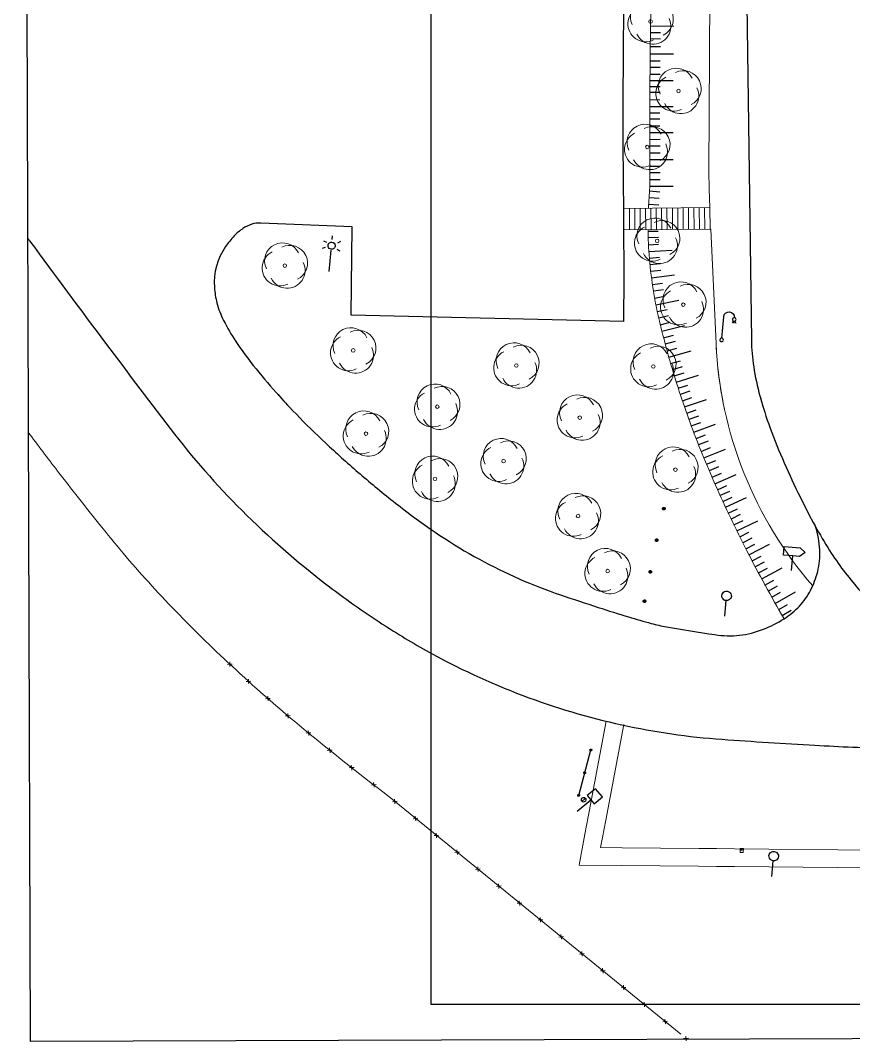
# Model space of a CAD drawing. Extents: x 996 to 1166918, y 537 to 295728.
# Drawn here: x 996.1 to 1042.6, y 569.7 to 626.7 of the extents above; entities that cross this region are included whole.
import ezdxf

# ---------------------------------------------------------------- set-up
doc = ezdxf.new("R2010")
doc.units = 0
doc.header["$MEASUREMENT"] = 0
doc.linetypes.add('CONTINU', pattern=[0])
doc.layers.get('0').update_dxf_attribs({"linetype": 'CONTINUOUS', "lineweight": 0})
doc.layers.get('DEFPOINTS').update_dxf_attribs({"color": 6, "linetype": 'CONTINUOUS'})
for name, color, linetype in [('BORDURE', 7, 'CONTINU'), ('BORNES', 7, 'CONTINUOUS'), ('EP', 4, 'CONTINUOUS'), ('PANNEAUX', 7, 'CONTINUOUS'), ('TALUS', 7, 'CONTINU')]:
    doc.layers.add(name, color=color, linetype=linetype)
doc.layers.add('CF-TOPO-VEGETATION', color=94, linetype='CONTINUOUS', lineweight=0)
doc.layers.add('DIVERS', color=7, linetype='CONTINU', lineweight=5)
doc.layers.add('Fenêtre flottante', color=7, linetype='CONTINUOUS', plot=False)

# ---------------------------------------------------------------- blocks, each defined once
blk = doc.blocks.new('BL55', base_point=(1.5, 1))
blk.add_lwpolyline([(1.5, 0.5625, 0.41421356), (1.4375, 0.5, 0.41421356), (1.5, 0.4375, 0.41421356), (1.5625, 0.5, 0.41421356), (1.5, 0.5625), (1.5, 1.3125, -0.41421356), (1.6875, 1.5, -0.41421356), (1.875, 1.3125, 0.41421356), (1.8125, 1.25, 0.41421356), (1.875, 1.1875, 0.41421356), (1.9375, 1.25, 0.41421356), (1.875, 1.3125)], format="xyb")
for points in [[(1.84375, 1.1875), (1.8125, 1.125)], [(1.875, 1.1875), (1.875, 1.125)], [(1.90625, 1.1875), (1.9375, 1.125)]]:
    blk.add_lwpolyline(points)
blk = doc.blocks.new('BL95', base_point=(2, 1))
blk.add_lwpolyline([(2, 0.5), (2, 1.5)])
blk = doc.blocks.new('BL29', base_point=(1.5, 1))
blk.add_lwpolyline([(1, 1, -0.12745819), (1.078125, 1.265625, -0.18065954), (1.328125, 1.46875, -0.17617498), (1.671875, 1.46875, -0.18065954), (1.921875, 1.265625, -0.28835559), (1.921875, 0.734375, -0.18065954), (1.671875, 0.53125, -0.17617498), (1.328125, 0.53125, -0.18065954), (1.078125, 0.734375, -0.12745819), (1, 1)], format="xyb")
blk = doc.blocks.new('BL130', base_point=(1.5, 1))
for points in [[(1.0625, 1.21875), (1.21875, 1.15625)], [(1.5, 1.3125), (1.5, 1.5)], [(1.9375, 1.25), (1.78125, 1.15625)], [(1.1875, 0.875), (1.03125, 0.8125)], [(1.78125, 0.84375), (1.9375, 0.78125)]]:
    blk.add_lwpolyline(points)
blk = doc.blocks.new('BL69', base_point=(1.5, 1))
blk.add_lwpolyline([(1.5, 0.5), (1.5, 1.125), (1.0625, 1.125), (1.0625, 1.5), (1.8125, 1.5), (2.0625, 1.3125), (1.8125, 1.125), (1.5, 1.125)])
blk = doc.blocks.new('BL49', base_point=(1.5, 1))
blk.add_lwpolyline([(1.5, 0.5), (1.5, 1.125, -1.008035), (1.5, 1.5, -1.008035), (1.5, 1.125)], format="xyb")
blk = doc.blocks.new('BL27', base_point=(1.5, 1))
blk.add_lwpolyline([(1, 1, -0.12745819), (1.078125, 1.265625, -0.18065954), (1.328125, 1.46875, -0.17617498), (1.671875, 1.46875, -0.18065954), (1.921875, 1.265625, -0.28835559), (1.921875, 0.734375, -0.18065954), (1.671875, 0.53125, -0.17617498), (1.328125, 0.53125, -0.18065954), (1.078125, 0.734375, -0.12745819), (1, 1)], format="xyb")
blk.add_lwpolyline([(1.1875, 0.6875), (1.8125, 1.3125)])
blk = doc.blocks.new('BL48', base_point=(1.5, 1))
blk.add_lwpolyline([(1.5, 0.5), (1.5, 1.125), (1.6875, 1.125), (1.6875, 1.5), (1.3125, 1.5), (1.3125, 1.125), (1.5, 1.125)])
blk = doc.blocks.new('BL78', base_point=(1.5, 1))
for points in [[(1.5, 0.5), (1, 0.5), (1, 1.5), (2, 1.5), (2, 0.5), (1.5, 0.5)], [(1.34375, 0.5), (1.34375, 1)], [(1.65625, 1), (1.65625, 0.5)]]:
    blk.add_lwpolyline(points)
blk = doc.blocks.new('cf30arbre20')
blk.add_circle((0, 0), 0.1)
for centre, start, end in [((0, 0.3), 0, 180), ((-0.3, 0), 90, 270), ((0.3, 0), 270, 90), ((0, -0.3), 180, 0)]:
    blk.add_arc(centre, 1, start, end)

msp = doc.modelspace()

# ---------------------------------------------------------------- linework, layer by layer
at = {"layer": 'BORDURE'}
for points in [[(1029.795, 609.907), (1029.818, 612.398), (1029.768, 618.44, -0.003045), (1029.763, 622.957, -0.001654), (1029.809, 629.041, 0.001229), (1029.845, 633.924, 0.00046), (1029.88, 641.704, 0.000389), (1029.948, 665.959), (1029.965, 666.968), (1029.994, 681.39), (1030.063, 697.333), (1029.037, 706.817, 0.044696), (1028.916, 707.402, 0.032605), (1028.672, 708.059, 0.023989), (1028.304, 708.787, 0.01809), (1027.812, 709.587, 0.014026), (1027.197, 710.459, 0.011094), (1026.459, 711.402, -0.003214), (1024.951, 713.277, -0.001551), (1022.83, 715.962, -0.001518), (1016.743, 723.767)], [(1029.795, 609.907), (1029.818, 612.398), (1029.768, 618.44, -0.003045), (1029.763, 622.957, -0.001654), (1029.809, 629.041, 0.001229), (1029.845, 633.924, 0.00046), (1029.88, 641.704, 0.000389), (1029.948, 665.959), (1029.965, 666.968), (1029.994, 681.39), (1030.063, 697.333), (1029.037, 706.817, 0.044696), (1028.916, 707.402, 0.032605), (1028.672, 708.059, 0.023989), (1028.304, 708.787, 0.01809), (1027.812, 709.587, 0.014026), (1027.197, 710.459, 0.011094), (1026.459, 711.402, -0.003214), (1024.951, 713.277, -0.001551), (1022.83, 715.962, -0.001518), (1016.743, 723.767)], [(1036.653, 628.983), (1036.917, 608.864, 0.034657), (1037.046, 607.379, 0.027465), (1037.395, 605.74, 0.021806), (1037.965, 603.947, 0.017481), (1038.754, 602.001, 0.009225), (1039.636, 600.108, 0.011904), (1040.481, 598.475, 0.015874), (1041.29, 597.103, 0.022049), (1042.062, 595.991, 0.021672), (1043.787, 593.948, 0.016245), (1045.949, 591.746, 0.033742), (1048.576, 589.559, 0.028748), (1051.697, 587.562, 0.07511), (1058.724, 584.857, 0.008341), (1060.462, 584.504, 0.010579), (1062.017, 584.249, 0.013799), (1063.388, 584.091, 0.018621), (1064.575, 584.031), (1078.799, 583.882, -0.000316), (1086.18, 583.799, 0.000781), (1098.39, 583.681, -0.000959), (1114.338, 583.512, 0.000319), (1132.761, 583.296)], [(1036.653, 628.983), (1036.917, 608.864, 0.034657), (1037.046, 607.379, 0.027465), (1037.395, 605.74, 0.008609), (1037.601, 605.026, 0.008609)], [(1029.795, 609.907), (1014.567, 610.256), (1014.614, 615.193), (1009.508, 615.407, 0.085503), (1009.004, 615.341, 0.073225), (1008.509, 615.1, 0.054777), (1008.024, 614.683, 0.038764), (1007.549, 614.091, 0.172439), (1006.921, 611.808, 0.046382), (1007.06, 610.939, 0.052051), (1007.436, 609.955, 0.032058), (1008.114, 608.792, 0.021013), (1009.093, 607.451, 0.014645), (1010.372, 605.933, 0.013217), (1011.886, 604.323, 0.011865), (1013.565, 602.706, 0.010695), (1015.409, 601.084, 0.009637), (1017.42, 599.456, 0.040485), (1021.723, 596.617, 0.04378), (1026.255, 594.625, 0.00309), (1028.367, 593.925, 0.004879), (1030.058, 593.394, 0.008963), (1031.327, 593.031, 0.021454), (1032.173, 592.837, 0.005764), (1034.875, 592.402, 0.135633), (1037.593, 592.706, 0.047337), (1038.741, 593.288, 0.062387), (1039.606, 593.999, 0.066904), (1040.221, 594.87, 0.059193), (1040.622, 595.932, 0.074138), (1040.738, 597.14, 0.062155), (1040.5, 598.446)], [(1029.795, 609.907), (1014.567, 610.256), (1014.614, 615.193), (1009.508, 615.407, 0.085503), (1009.004, 615.341, 0.073225), (1008.509, 615.1, 0.054777), (1008.024, 614.683, 0.038764), (1007.549, 614.091, 0.172439), (1006.921, 611.808, 0.046382), (1007.06, 610.939, 0.052051), (1007.436, 609.955, 0.032058), (1008.114, 608.792, 0.021013), (1009.093, 607.451, 0.014645), (1010.372, 605.933, 0.007361), (1011.205, 605.026, 0.007361)], [(996.508, 614.534, 0.000079), (996.6, 614.408, 0.002545), (1000.84, 608.692, 0.00317), (1004.698, 603.612, 0.034624), (1008.737, 599.066, 0.032178), (1013.519, 594.953, 0.016693), (1016.116, 593.12, 0.017696), (1018.754, 591.517, 0.038005), (1024.153, 589.004, 0.03538), (1029.677, 587.365, 0.036573), (1035.283, 586.553, 0.003896), (1040.462, 586.224, 0.005831), (1044.704, 586.034), (1050.391, 585.854, -0.005511), (1056.02, 585.614)]]:
    msp.add_lwpolyline(points, format="xyb", dxfattribs=at)
at = {"layer": 'BORNES'}
for points in [[(1031.993, 599.506), (1031.999, 599.509), (1032.011, 599.513), (1032.017, 599.513), (1032.023, 599.514), (1032.035, 599.513), (1032.041, 599.512), (1032.047, 599.51), (1032.058, 599.505), (1032.063, 599.502), (1032.068, 599.498), (1032.077, 599.49), (1032.081, 599.485), (1032.084, 599.48), (1032.09, 599.469), (1032.092, 599.463), (1032.093, 599.457), (1032.095, 599.445), (1032.094, 599.439), (1032.094, 599.433), (1032.091, 599.421), (1032.088, 599.415), (1032.086, 599.41), (1032.079, 599.4), (1032.075, 599.395), (1032.071, 599.391), (1032.061, 599.384), (1032.055, 599.381), (1032.05, 599.378), (1032.038, 599.375), (1032.032, 599.374), (1032.026, 599.373), (1032.014, 599.374), (1032.008, 599.376), (1032.002, 599.377), (1031.99, 599.382), (1031.985, 599.386), (1031.98, 599.389), (1031.971, 599.397), (1031.968, 599.402), (1031.964, 599.407), (1031.959, 599.418), (1031.957, 599.424), (1031.955, 599.43), (1031.954, 599.442), (1031.954, 599.448), (1031.955, 599.454), (1031.958, 599.466), (1031.96, 599.472), (1031.963, 599.477), (1031.97, 599.488), (1031.974, 599.492), (1031.978, 599.497), (1031.988, 599.504), (1031.993, 599.506)], [(1031.954, 599.444), (1031.981, 599.388)], [(1032.011, 599.375), (1031.962, 599.476)], [(1031.976, 599.494), (1032.035, 599.374)], [(1032.055, 599.381), (1031.993, 599.506)], [(1032.014, 599.513), (1032.073, 599.393)], [(1032.087, 599.412), (1032.037, 599.512)], [(1032.067, 599.499), (1032.094, 599.444)], [(1031.592, 597.745), (1031.598, 597.748), (1031.61, 597.751), (1031.616, 597.752), (1031.622, 597.752), (1031.634, 597.751), (1031.64, 597.75), (1031.646, 597.748), (1031.657, 597.744), (1031.662, 597.74), (1031.667, 597.737), (1031.676, 597.728), (1031.68, 597.723), (1031.683, 597.718), (1031.689, 597.707), (1031.691, 597.701), (1031.692, 597.695), (1031.694, 597.683), (1031.693, 597.677), (1031.693, 597.671), (1031.69, 597.659), (1031.687, 597.654), (1031.685, 597.648), (1031.678, 597.638), (1031.674, 597.633), (1031.669, 597.629), (1031.66, 597.622), (1031.654, 597.619), (1031.649, 597.616), (1031.637, 597.613), (1031.631, 597.612), (1031.625, 597.612), (1031.613, 597.612), (1031.607, 597.614), (1031.601, 597.615), (1031.589, 597.62), (1031.584, 597.624), (1031.579, 597.627), (1031.57, 597.636), (1031.567, 597.641), (1031.563, 597.646), (1031.558, 597.656), (1031.556, 597.662), (1031.554, 597.668), (1031.553, 597.68), (1031.553, 597.687), (1031.554, 597.693), (1031.557, 597.705), (1031.559, 597.71), (1031.562, 597.716), (1031.568, 597.726), (1031.573, 597.73), (1031.577, 597.735), (1031.587, 597.742), (1031.592, 597.745)], [(1031.553, 597.682), (1031.58, 597.627)], [(1031.61, 597.613), (1031.561, 597.714)], [(1031.575, 597.733), (1031.634, 597.613)], [(1031.654, 597.619), (1031.592, 597.745)], [(1031.613, 597.751), (1031.672, 597.631)], [(1031.686, 597.65), (1031.636, 597.751)], [(1031.666, 597.737), (1031.693, 597.683)], [(1031.241, 595.975), (1031.246, 595.977), (1031.258, 595.981), (1031.264, 595.981), (1031.27, 595.982), (1031.282, 595.981), (1031.289, 595.98), (1031.294, 595.978), (1031.306, 595.973), (1031.311, 595.97), (1031.316, 595.967), (1031.325, 595.958), (1031.328, 595.953), (1031.332, 595.948), (1031.337, 595.937), (1031.339, 595.931), (1031.341, 595.925), (1031.342, 595.913), (1031.342, 595.907), (1031.341, 595.901), (1031.338, 595.889), (1031.336, 595.884), (1031.333, 595.878), (1031.327, 595.868), (1031.322, 595.863), (1031.318, 595.859), (1031.308, 595.852), (1031.303, 595.849), (1031.297, 595.846), (1031.285, 595.843), (1031.279, 595.842), (1031.273, 595.842), (1031.261, 595.842), (1031.255, 595.844), (1031.249, 595.845), (1031.238, 595.85), (1031.233, 595.854), (1031.228, 595.857), (1031.219, 595.866), (1031.215, 595.871), (1031.212, 595.876), (1031.206, 595.886), (1031.205, 595.892), (1031.203, 595.898), (1031.202, 595.91), (1031.202, 595.917), (1031.202, 595.923), (1031.205, 595.934), (1031.208, 595.94), (1031.21, 595.946), (1031.217, 595.956), (1031.221, 595.96), (1031.226, 595.965), (1031.235, 595.972), (1031.241, 595.975)], [(1031.202, 595.912), (1031.229, 595.857)], [(1031.259, 595.843), (1031.209, 595.944)], [(1031.223, 595.963), (1031.282, 595.843)], [(1031.303, 595.849), (1031.241, 595.975)], [(1031.261, 595.981), (1031.32, 595.861)], [(1031.334, 595.88), (1031.285, 595.981)], [(1031.315, 595.967), (1031.342, 595.912)], [(1030.916, 594.333), (1030.921, 594.336), (1030.933, 594.339), (1030.939, 594.34), (1030.945, 594.341), (1030.958, 594.34), (1030.963, 594.338), (1030.969, 594.337), (1030.981, 594.332), (1030.986, 594.329), (1030.991, 594.325), (1031, 594.317), (1031.003, 594.312), (1031.007, 594.307), (1031.012, 594.296), (1031.014, 594.29), (1031.016, 594.284), (1031.017, 594.272), (1031.017, 594.266), (1031.016, 594.26), (1031.013, 594.248), (1031.011, 594.242), (1031.008, 594.236), (1031.002, 594.226), (1030.997, 594.222), (1030.993, 594.217), (1030.983, 594.21), (1030.978, 594.208), (1030.972, 594.205), (1030.96, 594.201), (1030.954, 594.201), (1030.948, 594.2), (1030.936, 594.201), (1030.93, 594.202), (1030.924, 594.204), (1030.913, 594.209), (1030.908, 594.212), (1030.903, 594.216), (1030.894, 594.224), (1030.89, 594.229), (1030.887, 594.234), (1030.881, 594.245), (1030.88, 594.251), (1030.878, 594.257), (1030.876, 594.269), (1030.877, 594.275), (1030.877, 594.281), (1030.88, 594.293), (1030.883, 594.299), (1030.885, 594.304), (1030.892, 594.314), (1030.896, 594.319), (1030.9, 594.323), (1030.91, 594.331), (1030.916, 594.333)], [(1030.877, 594.27), (1030.904, 594.215)], [(1030.934, 594.202), (1030.884, 594.302)], [(1030.898, 594.321), (1030.957, 594.201)], [(1030.978, 594.208), (1030.916, 594.333)], [(1030.936, 594.34), (1030.995, 594.22)], [(1031.009, 594.239), (1030.96, 594.339)], [(1030.99, 594.326), (1031.017, 594.271)]]:
    msp.add_lwpolyline(points, dxfattribs=at)
at = {"layer": 'DEFPOINTS', "ltscale": 0.05}
msp.add_lwpolyline([(1019.011, 571.758), (1208.811, 571.758), (1208.811, 733.958), (1019.011, 733.958)], close=True, dxfattribs=at)
at = {"layer": 'DIVERS', "ltscale": 0.05}
for p, q in [((1031.247, 618.399), (1031.249, 617.385)), ((1034.604, 616.268), (1029.786, 616.227)), ((1030.104, 616.23), (1030.114, 615.03)), ((1030.404, 616.233), (1030.414, 615.033)), ((1030.704, 616.235), (1030.714, 615.035)), ((1031.004, 616.238), (1031.014, 615.038)), ((1031.304, 616.24), (1031.314, 615.04)), ((1031.604, 616.243), (1031.614, 615.043)), ((1031.904, 616.245), (1031.914, 615.045)), ((1032.204, 616.248), (1032.214, 615.048)), ((1032.504, 616.25), (1032.514, 615.05)), ((1032.804, 616.253), (1032.814, 615.053)), ((1033.104, 616.255), (1033.114, 615.055)), ((1033.404, 616.258), (1033.414, 615.058)), ((1033.704, 616.26), (1033.714, 615.06)), ((1034.004, 616.263), (1034.014, 615.063)), ((1034.304, 616.265), (1034.314, 615.065)), ((1034.604, 616.268), (1034.614, 615.068)), ((1034.658, 615.068), (1029.796, 615.028))]:
    msp.add_line(p, q, dxfattribs=at)
at = {"layer": 'DIVERS'}
for points in [[(1031.247, 618.399), (1031.245, 620.155), (1031.243, 621.455, -0.00175), (1031.247, 622.755, -0.001947), (1031.277, 625.748, -0.000521), (1031.296, 627.047, 0.004822), (1031.312, 629.603, 0.002919), (1031.3, 630.903, 0.007248), (1031.228, 633.371)], [(1031.249, 617.385, 0.013534), (1031.165, 616.239, 0.013534)], [(1031.143, 615.039, 0.013813), (1031.188, 613.867, 0.038204), (1031.71, 610.236, 0.012001), (1032.021, 608.974, 0.007468), (1032.36, 607.719, 0.018281), (1033.479, 604.296, 0.016196), (1034.916, 600.75, 0.014341), (1036.67, 597.081, 0.012706), (1038.741, 593.288)], [(1034.658, 615.068), (1034.945, 608.676, 0.169065), (1040.346, 595.127)], [(1034.658, 615.068), (1034.945, 608.676, 0.041533), (1035.412, 605.026)], [(996.508, 603.727, 0.004362), (998.158, 601.548, 0.004818), (1000.52, 598.547), (1000.637, 598.401), (1000.872, 598.109), (1000.99, 597.962), (1001.107, 597.817), (1001.345, 597.527), (1001.465, 597.382, 0.016967), (1004.36, 594.131, 0.014796), (1007.676, 590.851, 0.012913), (1011.413, 587.542, 0.011315), (1015.571, 584.204), (1015.719, 584.091), (1016.017, 583.863), (1016.168, 583.749), (1016.749, 583.276), (1032.982, 570.071)]]:
    msp.add_lwpolyline(points, format="xyb", dxfattribs=at)
for points in [[(1034.59, 628.096), (1034.542, 618.308)], [(1034.59, 628.096), (1034.542, 618.308)], [(1034.542, 618.308), (1034.558, 617.306), (1034.604, 616.268)], [(1034.542, 618.308), (1034.558, 617.306), (1034.604, 616.268)], [(1007.912, 590.759), (1007.784, 590.751), (1007.656, 590.742)], [(1007.784, 590.879), (1007.784, 590.751), (1007.784, 590.622)], [(1008.958, 589.803), (1008.829, 589.793), (1008.699, 589.784)], [(1008.825, 589.922), (1008.829, 589.793), (1008.832, 589.664)], [(1009.902, 588.964), (1009.909, 588.833), (1009.916, 588.703)], [(1010.04, 588.843), (1009.909, 588.833), (1009.778, 588.823)], [(1011.156, 587.882), (1011.025, 587.871), (1010.893, 587.86)], [(1011.015, 588.002), (1011.025, 587.871), (1011.035, 587.739)], [(1028.814, 587.565), (1027.805, 582.229), (1027.62, 581.246), (1027.293, 579.516), (1029.683, 579.494), (1033.969, 579.455), (1034.969, 579.446), (1035.969, 579.436), (1043.654, 579.366), (1045.656, 579.347), (1045.672, 581.349), (1045.71, 586.013)], [(1029.796, 587.38), (1028.788, 582.043), (1028.602, 581.061), (1028.497, 580.505), (1029.693, 580.494), (1033.978, 580.455), (1034.978, 580.446), (1035.978, 580.436), (1043.663, 580.366), (1044.664, 580.356), (1044.672, 581.357), (1044.71, 586.021)], [(1012.309, 586.918), (1012.176, 586.906), (1012.043, 586.894)], [(1012.163, 587.038), (1012.176, 586.906), (1012.189, 586.773)], [(1013.497, 585.951), (1013.363, 585.939), (1013.228, 585.926)], [(1013.346, 586.072), (1013.363, 585.939), (1013.379, 585.805)], [(1014.72, 584.982), (1014.585, 584.969), (1014.449, 584.956)], [(1014.565, 585.103), (1014.585, 584.969), (1014.604, 584.835)], [(1015.956, 584.028), (1015.824, 584.011), (1015.693, 583.993)], [(1015.807, 584.142), (1015.824, 584.011), (1015.841, 583.88)], [(1017.127, 583.09), (1016.995, 583.076), (1016.864, 583.062)], [(1016.982, 583.208), (1016.995, 583.076), (1017.009, 582.944)], [(1018.289, 582.144), (1018.158, 582.131), (1018.026, 582.117)], [(1018.144, 582.262), (1018.158, 582.131), (1018.171, 581.999)], [(1019.451, 581.199), (1019.32, 581.185), (1019.188, 581.171)], [(1019.306, 581.317), (1019.32, 581.185), (1019.333, 581.053)], [(1020.613, 580.253), (1020.482, 580.24), (1020.35, 580.226)], [(1020.468, 580.372), (1020.482, 580.24), (1020.495, 580.108)], [(1021.776, 579.308), (1021.644, 579.294), (1021.512, 579.281)], [(1021.63, 579.426), (1021.644, 579.294), (1021.657, 579.163)], [(1022.938, 578.363), (1022.806, 578.349), (1022.674, 578.335)], [(1022.792, 578.481), (1022.806, 578.349), (1022.819, 578.217)], [(1024.1, 577.417), (1023.968, 577.404), (1023.836, 577.39)], [(1023.954, 577.535), (1023.968, 577.404), (1023.981, 577.272)], [(1025.262, 576.472), (1025.13, 576.458), (1024.998, 576.445)], [(1025.117, 576.59), (1025.13, 576.458), (1025.144, 576.326)], [(1026.424, 575.527), (1026.292, 575.513), (1026.16, 575.499)], [(1026.279, 575.645), (1026.292, 575.513), (1026.306, 575.381)], [(1027.441, 574.699), (1027.454, 574.567), (1027.468, 574.436)], [(1027.586, 574.581), (1027.454, 574.567), (1027.322, 574.554)], [(1028.748, 573.636), (1028.616, 573.622), (1028.485, 573.609)], [(1028.603, 573.754), (1028.616, 573.622), (1028.63, 573.49)], [(1029.91, 572.69), (1029.778, 572.677), (1029.647, 572.663)], [(1029.765, 572.809), (1029.778, 572.677), (1029.792, 572.545)], [(1030.927, 571.863), (1030.941, 571.731), (1030.954, 571.6)], [(1031.072, 571.745), (1030.941, 571.731), (1030.809, 571.718)], [(1032.234, 570.8), (1032.103, 570.786), (1031.971, 570.772)], [(1032.089, 570.918), (1032.103, 570.786), (1032.116, 570.654)], [(1033.396, 569.854), (1033.265, 569.841), (1033.133, 569.827)], [(1033.251, 569.972), (1033.265, 569.841), (1033.278, 569.709)]]:
    msp.add_lwpolyline(points, dxfattribs=at)
at = {"layer": 'Fenêtre flottante', "ltscale": 0.05}
msp.add_lwpolyline([(996.084, 743.381), (1208.386, 744.076), (1208.955, 570.356), (996.654, 569.66)], close=True, dxfattribs=at)
at = {"layer": 'PANNEAUX'}
for points in [[(1027.928, 586.005), (1027.932, 586.007), (1027.94, 586.009), (1027.945, 586.01), (1027.949, 586.01), (1027.958, 586.01), (1027.962, 586.009), (1027.966, 586.008), (1027.974, 586.004), (1027.978, 586.002), (1027.982, 585.999), (1027.988, 585.993), (1027.991, 585.99), (1027.993, 585.986), (1027.997, 585.978), (1027.998, 585.974), (1027.999, 585.97), (1028, 585.961), (1028, 585.957), (1028, 585.952), (1027.998, 585.944), (1027.996, 585.94), (1027.994, 585.936), (1027.989, 585.929), (1027.986, 585.925), (1027.983, 585.922), (1027.976, 585.917), (1027.972, 585.915), (1027.968, 585.913), (1027.96, 585.911), (1027.956, 585.91), (1027.951, 585.91), (1027.942, 585.91), (1027.938, 585.912), (1027.934, 585.913), (1027.926, 585.916), (1027.922, 585.919), (1027.919, 585.921), (1027.912, 585.927), (1027.91, 585.931), (1027.907, 585.934), (1027.903, 585.942), (1027.902, 585.946), (1027.901, 585.95), (1027.9, 585.959), (1027.9, 585.963), (1027.901, 585.968), (1027.903, 585.976), (1027.904, 585.98), (1027.906, 585.984), (1027.911, 585.992), (1027.914, 585.995), (1027.917, 585.998), (1027.924, 586.003), (1027.928, 586.005)], [(1027.588, 584.734), (1027.592, 584.736), (1027.6, 584.738), (1027.604, 584.738), (1027.609, 584.739), (1027.617, 584.738), (1027.622, 584.737), (1027.626, 584.736), (1027.634, 584.733), (1027.637, 584.73), (1027.641, 584.728), (1027.647, 584.722), (1027.65, 584.718), (1027.653, 584.715), (1027.656, 584.707), (1027.658, 584.703), (1027.659, 584.698), (1027.66, 584.69), (1027.66, 584.685), (1027.659, 584.681), (1027.657, 584.673), (1027.655, 584.669), (1027.654, 584.665), (1027.649, 584.657), (1027.646, 584.654), (1027.643, 584.651), (1027.636, 584.646), (1027.632, 584.644), (1027.628, 584.642), (1027.619, 584.639), (1027.615, 584.639), (1027.611, 584.639), (1027.602, 584.639), (1027.598, 584.64), (1027.593, 584.641), (1027.586, 584.645), (1027.582, 584.647), (1027.578, 584.65), (1027.572, 584.656), (1027.569, 584.659), (1027.567, 584.663), (1027.563, 584.671), (1027.562, 584.675), (1027.56, 584.679), (1027.56, 584.688), (1027.56, 584.692), (1027.56, 584.697), (1027.562, 584.705), (1027.564, 584.709), (1027.566, 584.713), (1027.571, 584.72), (1027.574, 584.723), (1027.577, 584.727), (1027.584, 584.732), (1027.588, 584.734)], [(1027.247, 583.462), (1027.251, 583.464), (1027.259, 583.467), (1027.264, 583.467), (1027.268, 583.468), (1027.277, 583.467), (1027.281, 583.466), (1027.285, 583.465), (1027.293, 583.461), (1027.297, 583.459), (1027.301, 583.456), (1027.307, 583.451), (1027.31, 583.447), (1027.312, 583.443), (1027.316, 583.436), (1027.317, 583.431), (1027.318, 583.427), (1027.319, 583.418), (1027.319, 583.414), (1027.319, 583.41), (1027.317, 583.401), (1027.315, 583.397), (1027.313, 583.393), (1027.308, 583.386), (1027.305, 583.383), (1027.302, 583.38), (1027.295, 583.374), (1027.291, 583.373), (1027.287, 583.371), (1027.279, 583.368), (1027.275, 583.368), (1027.27, 583.367), (1027.261, 583.368), (1027.257, 583.369), (1027.253, 583.37), (1027.245, 583.373), (1027.241, 583.376), (1027.238, 583.378), (1027.231, 583.384), (1027.229, 583.388), (1027.226, 583.391), (1027.222, 583.399), (1027.221, 583.404), (1027.22, 583.408), (1027.219, 583.416), (1027.219, 583.421), (1027.22, 583.425), (1027.222, 583.434), (1027.223, 583.438), (1027.225, 583.442), (1027.23, 583.449), (1027.233, 583.452), (1027.236, 583.455), (1027.243, 583.46), (1027.247, 583.462)]]:
    msp.add_lwpolyline(points, dxfattribs=at)
at = {"layer": 'TALUS'}
for points in [[(1031.281, 626.062), (1031.85, 626.054)], [(1031.287, 626.433), (1032.587, 626.414)], [(1031.845, 625.684), (1031.276, 625.692)], [(1031.271, 625.274), (1031.84, 625.267)], [(1031.261, 624.477), (1031.83, 624.471)], [(1031.266, 624.869), (1032.566, 624.854)], [(1031.826, 624.093), (1031.257, 624.098)], [(1031.251, 623.379), (1032.551, 623.369)], [(1031.254, 623.732), (1031.823, 623.727)], [(1031.815, 622.696), (1031.246, 622.699)], [(1031.248, 623.038), (1031.817, 623.035)], [(1031.244, 622.302), (1031.813, 622.3)], [(1031.243, 621.57), (1031.812, 621.57)], [(1031.244, 621.925), (1032.544, 621.924)], [(1031.812, 621.207), (1031.244, 621.207)], [(1031.244, 620.832), (1031.813, 620.833)], [(1031.245, 620.458), (1032.545, 620.46)], [(1031.245, 620.083), (1031.814, 620.084)], [(1031.814, 619.71), (1031.246, 619.709)], [(1031.246, 619.335), (1031.815, 619.336)], [(1031.247, 618.96), (1032.547, 618.962)], [(1031.247, 618.586), (1031.816, 618.587)], [(1031.817, 618.212), (1031.248, 618.212)], [(1031.248, 617.837), (1031.817, 617.838)], [(1031.231, 617.2), (1031.797, 617.147)], [(1031.249, 617.463), (1032.549, 617.465)], [(1031.175, 616.456), (1031.743, 616.423)], [(1031.2, 616.828), (1031.767, 616.787)], [(1031.144, 614.952), (1031.713, 614.96)], [(1031.722, 614.59), (1031.153, 614.573)], [(1031.169, 614.192), (1031.737, 614.22)], [(1031.191, 613.813), (1032.488, 613.899)], [(1031.219, 613.445), (1031.786, 613.492)], [(1031.819, 613.132), (1031.253, 613.077)], [(1031.293, 612.707), (1031.858, 612.772)], [(1031.339, 612.336), (1032.628, 612.504)], [(1031.391, 611.964), (1031.954, 612.046)], [(1032.011, 611.681), (1031.449, 611.59)], [(1031.514, 611.216), (1032.073, 611.316)], [(1031.584, 610.84), (1032.86, 611.088)], [(1031.661, 610.463), (1032.217, 610.58)], [(1032.297, 610.216), (1031.742, 610.091)], [(1031.828, 609.726), (1032.381, 609.859)], [(1031.919, 609.36), (1033.18, 609.677)], [(1032.016, 608.993), (1032.566, 609.137)], [(1032.659, 608.778), (1032.109, 608.631)], [(1032.206, 608.268), (1032.755, 608.418)], [(1032.307, 607.903), (1033.559, 608.255)], [(1032.408, 607.549), (1032.955, 607.708)], [(1033.054, 607.369), (1032.509, 607.207)], [(1032.613, 606.864), (1033.157, 607.03)], [(1032.72, 606.519), (1033.961, 606.907)], [(1032.83, 606.173), (1033.372, 606.347)], [(1033.485, 606.003), (1032.944, 605.826)], [(1033.061, 605.478), (1033.6, 605.659)], [(1033.181, 605.128), (1034.411, 605.55)], [(1033.305, 604.777), (1033.842, 604.966)], [(1033.967, 604.617), (1033.432, 604.425)], [(1033.562, 604.071), (1034.096, 604.267)], [(1033.695, 603.717), (1034.912, 604.173)], [(1033.832, 603.361), (1034.363, 603.564)], [(1034.501, 603.21), (1033.972, 603.003)], [(1034.115, 602.645), (1034.643, 602.856)], [(1034.261, 602.285), (1035.465, 602.775)], [(1034.411, 601.924), (1034.936, 602.142)], [(1035.087, 601.783), (1034.563, 601.561)], [(1034.72, 601.198), (1035.242, 601.423)], [(1034.879, 600.833), (1036.069, 601.357)], [(1035.027, 600.499), (1035.546, 600.731)], [(1035.692, 600.408), (1035.174, 600.174)], [(1035.323, 599.848), (1035.84, 600.085)], [(1035.474, 599.521), (1036.653, 600.068)], [(1035.628, 599.192), (1036.143, 599.434)], [(1036.299, 599.108), (1035.785, 598.863)], [(1035.945, 598.533), (1036.457, 598.78)], [(1036.106, 598.202), (1037.275, 598.772)], [(1036.271, 597.87), (1036.781, 598.122)], [(1036.946, 597.791), (1036.438, 597.537)], [(1036.607, 597.202), (1037.115, 597.459)], [(1036.779, 596.867), (1037.936, 597.46)], [(1036.954, 596.531), (1037.459, 596.793)], [(1037.635, 596.458), (1037.131, 596.194)], [(1037.311, 595.856), (1037.813, 596.122)], [(1037.493, 595.517), (1038.639, 596.132)], [(1037.678, 595.177), (1038.178, 595.448)], [(1038.364, 595.109), (1037.866, 594.835)], [(1038.056, 594.493), (1038.553, 594.77)], [(1038.248, 594.15), (1039.381, 594.787)], [(1038.443, 593.806), (1038.938, 594.087)], [(1039.134, 593.745), (1038.641, 593.461)]]:
    msp.add_lwpolyline(points, dxfattribs=at)

# ---------------------------------------------------------------- block references
at = {"layer": 'CF-TOPO-VEGETATION', "lineweight": 0, "rotation": 296.1877314899976}
for p in [(1031.287, 626.668), (1032.845, 622.788), (1031.104, 619.657), (1031.653, 614.412), (1010.856, 613.027), (1033.115, 610.847), (1014.677, 608.285), (1023.791, 607.445), (1031.442, 607.386), (1019.372, 605.14), (1027.332, 604.532), (1015.389, 603.637), (1023.073, 602.099), (1032.674, 601.625), (1019.246, 601.112), (1027.238, 599.031), (1028.889, 595.954)]:
    msp.add_blockref('cf30arbre20', p, dxfattribs=at)
at = {"layer": 'DIVERS', "xscale": 0.1754707100000005, "yscale": 0.2299831700000254, "rotation": 178.5841453938867}
msp.add_blockref('BL78', (1036.38, 580.336), dxfattribs=at)
at = {"layer": 'EP'}
for name, p, xscale, yscale, rotation in [('BL130', (1013.468, 614.136), 1.099999999999999, 1.100000000000023, 354.8591234038935), ('BL29', (1013.468, 614.136), 0.3999999999999979, 0.3999999999999773, 354.8591234038964), ('BL95', (1013.392, 613.29), 1.199999999999999, 1.199999999999989, 354.8591234038936), ('BL55', (1035.327, 609.673), 1.600000000000002, 1.600000000000023, 354.8591234038923)]:
    msp.add_blockref(name, p, dxfattribs=dict(at, xscale=xscale, yscale=yscale, rotation=rotation))
at = {"layer": 'PANNEAUX'}
for name, p, xscale, yscale, rotation in [('BL69', (1039.215, 596.641), 1.199999999999999, 1.300000000000011, 354.8591234038936), ('BL49', (1035.496, 594.131), 1.399999999999997, 1.399999999999977, 354.859123403894), ('BL95', (1027.61, 584.689), 2.632318829999993, 2.632318829999974, 345.0071154638935), ('BL48', (1027.791, 583.048), 1.600041220000009, 1.60004121999998, 309.8591234038927), ('BL27', (1027.548, 583.177), 0.2599999999999976, 0.2599999999999909, 354.8591234038989), ('BL49', (1038.124, 579.591), 1.399999999999997, 1.399999999999977, 354.859123403894)]:
    msp.add_blockref(name, p, dxfattribs=dict(at, xscale=xscale, yscale=yscale, rotation=rotation))

doc.saveas('drawing.dxf')
